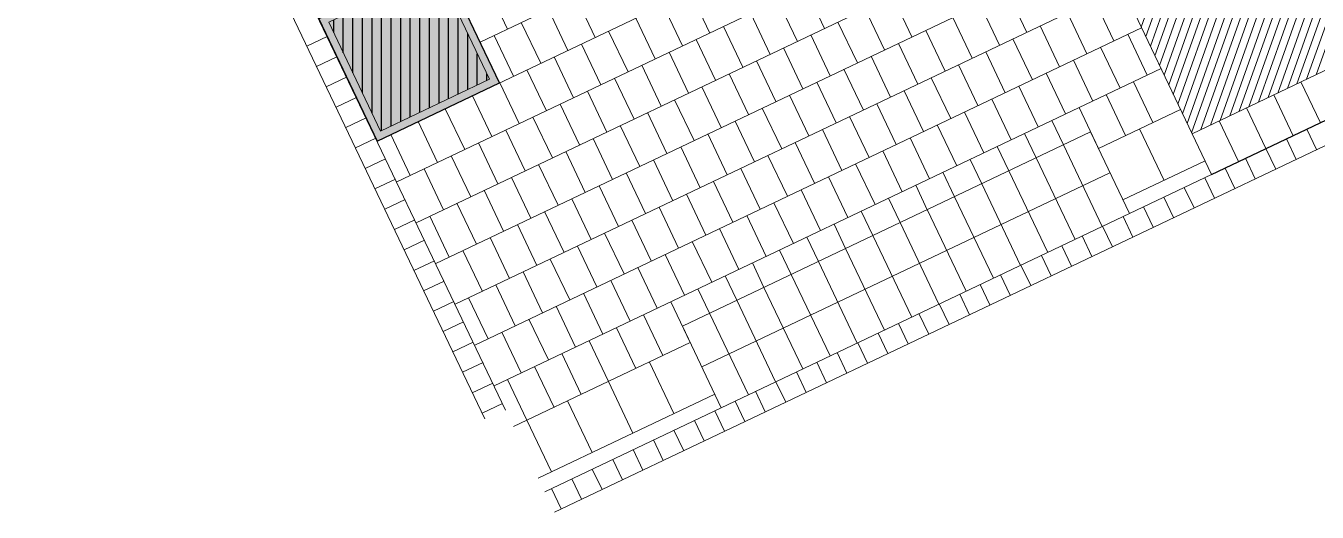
# Model space of a CAD drawing. Header units: metres. Extents: x 679599 to 680028, y 2748524 to 2748840.
# Drawn here: x 679661.5 to 679678.63, y 2748523.58 to 2748530.04 of the extents above; entities that cross this region are included whole.
import ezdxf

# ---------------------------------------------------------------- set-up
doc = ezdxf.new("R2010")
doc.units = ezdxf.units.M
doc.header["$LTSCALE"] = 5
doc.layers.add('00-AUX', color=2, linetype='Continuous', plot=False)
doc.layers.add('00-AUX Tree Pit', color=2, linetype='Continuous', plot=False)
for name, color, linetype, lineweight, plot in [('02-L-B-Barrier Curb', 210, 'Continuous', 5, False), ('02-L-B-Channel', 140, 'Continuous', 5, False), ('02-L-B-Curb', 11, 'Continuous', 5, False)]:
    doc.layers.add(name, color=color, linetype=linetype, lineweight=lineweight, plot=plot)
doc.layers.add('02-L-B-Flat Bar', color=181, linetype='Continuous', lineweight=5)
doc.layers.add('04-BK-Tree Pit', color=6, linetype='Continuous', lineweight=5)
for name, color, linetype, lineweight, true_color in [('02-L-Joints-Paviment_07_Precast Concrete Blocks 60X40', 7, 'Continuous', 5, 0x999999), ('03-TR-Pavement_07_Precast Concrete Blocks 20X10', 7, 'Continuous', 5, 0x999999), ('03-TR-Pavement_07_Precast Concrete Blocks 60X40', 7, 'Continuous', 5, 0x999999)]:
    doc.layers.add(name, color=color, linetype=linetype, lineweight=lineweight, true_color=true_color)
doc.layers.add('03-TR-Tree Pit_Green', color=46, linetype='Continuous')
doc.layers.add('03-TR-Tree Pit_White', color=7, linetype='Continuous', true_color=0xfcfcfc)

# ---------------------------------------------------------------- blocks, each defined once
blk = doc.blocks.new('*U3')
at = {"layer": '02-L-B-Channel'}
blk.add_lwpolyline([(0, -0.301), (0, 0)], dxfattribs=at)
blk = doc.blocks.new('*U4')
at = {"layer": '02-L-B-Channel', "color": 0, "linetype": 'ByBlock', "lineweight": -2, "transparency": 16777216, "rotation": 205.4480529310802}
for p in [(679678.626, 2748528.396), (679678.355, 2748528.267), (679678.084, 2748528.138), (679677.813, 2748528.009), (679677.271, 2748527.752), (679677.542, 2748527.88), (679677, 2748527.623), (679676.729, 2748527.494), (679676.188, 2748527.236), (679676.458, 2748527.365), (679675.917, 2748527.107), (679675.646, 2748526.978), (679675.104, 2748526.72), (679675.375, 2748526.849), (679674.833, 2748526.591), (679674.562, 2748526.462), (679674.02, 2748526.205), (679674.291, 2748526.334), (679673.749, 2748526.076), (679673.479, 2748525.947), (679672.937, 2748525.689), (679673.208, 2748525.818), (679672.666, 2748525.56), (679672.395, 2748525.431), (679671.853, 2748525.173), (679672.124, 2748525.302), (679671.582, 2748525.044), (679671.311, 2748524.916), (679670.77, 2748524.658), (679671.041, 2748524.787), (679670.499, 2748524.529), (679670.228, 2748524.4), (679669.686, 2748524.142), (679669.957, 2748524.271), (679669.415, 2748524.013), (679669.144, 2748523.884), (679668.603, 2748523.627), (679668.873, 2748523.755)]:
    blk.add_blockref('*U3', p, dxfattribs=at)
blk = doc.blocks.new('*U19')
at = {"layer": '02-L-B-Channel'}
blk.add_lwpolyline([(0, 0), (0.001, 0.3)], dxfattribs=at)
blk = doc.blocks.new('*U20')
at = {"layer": '02-L-B-Curb', "color": 0, "linetype": 'ByBlock', "lineweight": -2, "transparency": 16777216, "rotation": 295.526997418791}
for p in [(679665.226, 2748529.771), (679665.355, 2748529.501), (679665.484, 2748529.23), (679665.614, 2748528.959), (679665.743, 2748528.688), (679665.872, 2748528.418), (679666.001, 2748528.147), (679666.131, 2748527.876), (679666.26, 2748527.606), (679666.389, 2748527.335), (679666.518, 2748527.064), (679666.648, 2748526.793), (679666.777, 2748526.523), (679666.906, 2748526.252), (679667.036, 2748525.981), (679667.165, 2748525.711), (679667.294, 2748525.44), (679667.423, 2748525.169), (679667.553, 2748524.898)]:
    blk.add_blockref('*U19', p, dxfattribs=at)
blk = doc.blocks.new('Escocell Quadrat')
at = {"layer": '03-TR-Tree Pit_Green'}
h = blk.add_hatch(dxfattribs=at)
h.set_pattern_fill('ANSI31', color=256, scale=0.04, angle=19.5514)
h.set_pattern_definition([(64.551379247, (-1794786.01457, -2189831.7944), (-0.114677314033, 0.0545720958565), [])])
h.paths.add_polyline_path([(-1.159, 0.359), (-2.759, 0.359), (-2.759, -1.241), (-1.159, -1.241)])
at = {"layer": '03-TR-Tree Pit_White'}
h = blk.add_hatch(color=256, dxfattribs=at)
h.dxf.hatch_style = 1
h.paths.add_polyline_path([(-2.859, 0.459), (-1.059, 0.459), (-1.059, -1.341), (-2.859, -1.341)])
at = {"ltscale": 0.3}
blk.add_lwpolyline([(-2.759, -1.241), (-1.159, -1.241), (-1.159, 0.359), (-2.759, 0.359)], close=True, dxfattribs=at)
at = {"layer": '02-L-B-Curb', "ltscale": 0.3}
blk.add_lwpolyline([(-2.859, -1.341), (-1.059, -1.341), (-1.059, 0.459), (-2.859, 0.459)], close=True, dxfattribs=at)
blk = doc.blocks.new('*U25')
at = {"layer": '02-L-Joints-Paviment_07_Precast Concrete Blocks 60X40'}
blk.add_lwpolyline([(0, 0.601), (0, 0.001)], dxfattribs=at)
blk = doc.blocks.new('*U26')
at = {"layer": '02-L-Joints-Paviment_07_Precast Concrete Blocks 60X40', "color": 0, "linetype": 'ByBlock', "lineweight": -2, "transparency": 16777216, "rotation": 25.45025193008647}
for p in [(679691.679, 2748534.94), (679691.318, 2748534.768), (679690.957, 2748534.596), (679690.596, 2748534.424), (679690.235, 2748534.253), (679689.873, 2748534.081), (679689.512, 2748533.909), (679689.151, 2748533.737), (679688.79, 2748533.565), (679688.429, 2748533.393), (679688.067, 2748533.221), (679687.706, 2748533.049), (679687.345, 2748532.877), (679686.984, 2748532.706), (679686.623, 2748532.534), (679686.262, 2748532.362), (679685.9, 2748532.19), (679685.539, 2748532.018), (679685.178, 2748531.846), (679684.817, 2748531.674), (679684.456, 2748531.502), (679684.094, 2748531.33), (679683.733, 2748531.159), (679683.372, 2748530.987), (679683.011, 2748530.815), (679682.65, 2748530.643), (679682.289, 2748530.471), (679681.927, 2748530.299), (679681.566, 2748530.127), (679681.205, 2748529.955), (679680.844, 2748529.783), (679680.483, 2748529.612), (679680.121, 2748529.44), (679679.76, 2748529.268), (679679.399, 2748529.096), (679679.038, 2748528.924), (679678.677, 2748528.752), (679678.316, 2748528.58), (679677.954, 2748528.408), (679677.593, 2748528.236), (679677.232, 2748528.065)]:
    blk.add_blockref('*U25', p, dxfattribs=at)

msp = doc.modelspace()

# ---------------------------------------------------------------- hatches: boundary and pattern name
at = {"layer": '03-TR-Pavement_07_Precast Concrete Blocks 20X10'}
h = msp.add_hatch(dxfattribs=at)
h.set_pattern_fill('ANSI31', color=256, scale=0.0315, angle=25.5)
h.set_pattern_definition([(70.5, (0, 0), (-0.094275932128, 0.033384858509), [])])
h.paths.add_polyline_path([(679676.974, 2748528.606), (679675.178, 2748532.381), (679676.209, 2748535.285), (679680.101, 2748537.142), (679682.928, 2748536.138), (679683.932, 2748538.965), (679687.777, 2748540.795), (679690.604, 2748539.791), (679691.608, 2748542.618), (679695.453, 2748544.447), (679698.281, 2748543.443), (679699.284, 2748546.271), (679703.122, 2748548.097), (679705.955, 2748547.096), (679706.96, 2748549.923), (679710.804, 2748551.752), (679713.537, 2748550.782), (679713.631, 2748550.749), (679714.635, 2748553.575), (679718.48, 2748555.405), (679721.306, 2748554.401), (679722.311, 2748557.228), (679726.155, 2748559.057), (679728.987, 2748558.052), (679729.991, 2748560.877), (679733.836, 2748562.707), (679736.662, 2748561.703), (679737.666, 2748564.53), (679741.505, 2748566.362), (679744.333, 2748565.358), (679745.341, 2748568.182), (679749.186, 2748570.012), (679752.007, 2748569.011), (679753.031, 2748571.842), (679756.853, 2748573.661), (679759.68, 2748572.657), (679760.684, 2748575.483), (679764.527, 2748577.312), (679767.41, 2748576.278), (679769.209, 2748572.498)])

# ---------------------------------------------------------------- linework, layer by layer
at = {"layer": '00-AUX'}
msp.add_lwpolyline([(679677.232, 2748528.065), (679691.913, 2748535.051)], dxfattribs=at)
at = {"layer": '00-AUX Tree Pit', "ltscale": 0.3}
msp.add_lwpolyline([(679666.158, 2748528.508), (679667.784, 2748529.282), (679667.01, 2748530.907), (679665.385, 2748530.134)], close=True, dxfattribs=at)
at = {"layer": '02-L-B-Barrier Curb'}
for points in [[(679677.146, 2748528.246), (679676.057, 2748527.728)], [(679677.232, 2748528.065), (679676.143, 2748527.547)], [(679670.639, 2748525.15), (679668.298, 2748524.035)], [(679670.725, 2748524.969), (679668.384, 2748523.855)]]:
    msp.add_lwpolyline(points, dxfattribs=at)
at = {"layer": '02-L-B-Channel'}
for points in [[(679668.512, 2748523.584), (680028.077, 2748694.687)], [(679599.951, 2748667.152), (679667.864, 2748524.936)], [(679667.589, 2748524.823), (679599.68, 2748667.024)]]:
    msp.add_lwpolyline(points, dxfattribs=at)
at = {"layer": '02-L-B-Flat Bar'}
msp.add_lwpolyline([(679675.178, 2748532.381), (679676.974, 2748528.607)], dxfattribs=at)
at = {"layer": '02-L-Joints-Paviment_07_Precast Concrete Blocks 60X40'}
for p, q in [((679676.974, 2748528.607), (679769.209, 2748572.498)), ((679667.89, 2748529.997), (679667.632, 2748530.538)), ((679669.053, 2748529.886), (679668.795, 2748530.427)), ((679670.573, 2748529.944), (679670.315, 2748530.486)), ((679672.097, 2748530.005), (679671.839, 2748530.547)), ((679673.256, 2748529.892), (679672.998, 2748530.434)), ((679674.78, 2748529.953), (679674.522, 2748530.495)), ((679675.938, 2748529.84), (679675.681, 2748530.381)), ((679668.692, 2748529.714), (679668.434, 2748530.255)), ((679670.212, 2748529.772), (679669.954, 2748530.314)), ((679671.736, 2748529.833), (679671.478, 2748530.375)), ((679672.894, 2748529.72), (679672.637, 2748530.262)), ((679674.419, 2748529.781), (679674.161, 2748530.323)), ((679668.331, 2748529.542), (679668.073, 2748530.084)), ((679669.85, 2748529.6), (679669.593, 2748530.142)), ((679671.375, 2748529.661), (679671.117, 2748530.203)), ((679672.533, 2748529.548), (679672.275, 2748530.09)), ((679674.058, 2748529.609), (679673.8, 2748530.151)), ((679675.577, 2748529.668), (679675.319, 2748530.21)), ((679667.97, 2748529.37), (679667.712, 2748529.912)), ((679669.489, 2748529.429), (679669.231, 2748529.97)), ((679671.014, 2748529.49), (679670.756, 2748530.031)), ((679672.172, 2748529.376), (679671.914, 2748529.918)), ((679673.696, 2748529.437), (679673.439, 2748529.979)), ((679675.216, 2748529.496), (679674.958, 2748530.038)), ((679676.379, 2748529.385), (679676.121, 2748529.927)), ((679669.128, 2748529.257), (679668.87, 2748529.798)), ((679670.652, 2748529.318), (679670.395, 2748529.859)), ((679671.811, 2748529.204), (679671.553, 2748529.746)), ((679673.335, 2748529.265), (679673.077, 2748529.807)), ((679674.855, 2748529.324), (679674.597, 2748529.866)), ((679676.018, 2748529.213), (679675.76, 2748529.755)), ((679668.767, 2748529.085), (679668.509, 2748529.627)), ((679670.291, 2748529.146), (679670.033, 2748529.688)), ((679671.45, 2748529.033), (679671.192, 2748529.574)), ((679672.974, 2748529.093), (679672.716, 2748529.635)), ((679674.494, 2748529.152), (679674.236, 2748529.694)), ((679675.657, 2748529.041), (679675.399, 2748529.583)), ((679668.406, 2748528.913), (679668.148, 2748529.455)), ((679669.93, 2748528.974), (679669.672, 2748529.516)), ((679671.088, 2748528.861), (679670.831, 2748529.402)), ((679672.613, 2748528.922), (679672.355, 2748529.463)), ((679674.132, 2748528.98), (679673.875, 2748529.522)), ((679675.296, 2748528.869), (679675.038, 2748529.411)), ((679668.044, 2748528.741), (679667.787, 2748529.283)), ((679669.569, 2748528.802), (679669.311, 2748529.344)), ((679670.727, 2748528.689), (679670.469, 2748529.231)), ((679672.252, 2748528.75), (679671.994, 2748529.292)), ((679673.771, 2748528.808), (679673.513, 2748529.35)), ((679674.934, 2748528.697), (679674.677, 2748529.239)), ((679676.454, 2748528.756), (679676.196, 2748529.298)), ((679667.683, 2748528.57), (679667.425, 2748529.111)), ((679669.208, 2748528.63), (679668.95, 2748529.172)), ((679670.366, 2748528.517), (679670.108, 2748529.059)), ((679671.89, 2748528.578), (679671.633, 2748529.12)), ((679673.41, 2748528.636), (679673.152, 2748529.178)), ((679674.573, 2748528.526), (679674.315, 2748529.067)), ((679676.093, 2748528.584), (679675.835, 2748529.126)), ((679667.322, 2748528.398), (679667.064, 2748528.939)), ((679668.847, 2748528.458), (679668.589, 2748529)), ((679670.005, 2748528.345), (679669.747, 2748528.887)), ((679671.529, 2748528.406), (679671.271, 2748528.948)), ((679673.049, 2748528.465), (679672.791, 2748529.006)), ((679674.212, 2748528.354), (679673.954, 2748528.895)), ((679675.732, 2748528.412), (679675.474, 2748528.954)), ((679666.961, 2748528.226), (679666.703, 2748528.768)), ((679668.485, 2748528.286), (679668.228, 2748528.828)), ((679669.644, 2748528.173), (679669.386, 2748528.715)), ((679671.168, 2748528.234), (679670.91, 2748528.776)), ((679672.688, 2748528.293), (679672.43, 2748528.834)), ((679673.851, 2748528.182), (679673.593, 2748528.724)), ((679675.266, 2748528.459), (679675.113, 2748528.782)), ((679676.276, 2748528.671), (679676.602, 2748527.987)), ((679666.6, 2748528.054), (679666.342, 2748528.596)), ((679668.124, 2748528.115), (679667.866, 2748528.656)), ((679669.282, 2748528.001), (679669.025, 2748528.543)), ((679670.21, 2748526.053), (679675.628, 2748528.631)), ((679670.807, 2748528.062), (679670.549, 2748528.604)), ((679672.326, 2748528.121), (679672.069, 2748528.663)), ((679673.49, 2748528.01), (679673.232, 2748528.552)), ((679674.905, 2748528.287), (679674.751, 2748528.61)), ((679675.628, 2748528.631), (679676.143, 2748527.547)), ((679667.763, 2748527.943), (679667.505, 2748528.485)), ((679668.921, 2748527.829), (679668.663, 2748528.371)), ((679670.446, 2748527.89), (679670.188, 2748528.432)), ((679671.965, 2748527.949), (679671.707, 2748528.491)), ((679673.128, 2748527.838), (679672.871, 2748528.38)), ((679674.544, 2748528.115), (679674.39, 2748528.438)), ((679667.402, 2748527.771), (679667.144, 2748528.313)), ((679668.56, 2748527.658), (679668.302, 2748528.199)), ((679670.085, 2748527.718), (679669.827, 2748528.26)), ((679671.604, 2748527.777), (679671.346, 2748528.319)), ((679672.767, 2748527.666), (679672.509, 2748528.208)), ((679674.183, 2748527.943), (679674.029, 2748528.267)), ((679667.04, 2748527.599), (679666.783, 2748528.141)), ((679668.199, 2748527.486), (679667.941, 2748528.027)), ((679669.723, 2748527.547), (679669.466, 2748528.088)), ((679671.243, 2748527.605), (679670.985, 2748528.147)), ((679672.406, 2748527.494), (679672.148, 2748528.036)), ((679673.822, 2748527.771), (679673.668, 2748528.095)), ((679667.838, 2748527.314), (679667.58, 2748527.856)), ((679669.362, 2748527.375), (679669.104, 2748527.916)), ((679670.882, 2748527.433), (679670.624, 2748527.975)), ((679672.045, 2748527.322), (679671.787, 2748527.864)), ((679673.461, 2748527.599), (679673.307, 2748527.923)), ((679667.477, 2748527.142), (679667.219, 2748527.684)), ((679669.001, 2748527.203), (679668.743, 2748527.745)), ((679670.52, 2748527.261), (679670.263, 2748527.803)), ((679671.684, 2748527.151), (679671.426, 2748527.692)), ((679673.099, 2748527.428), (679672.945, 2748527.751)), ((679667.115, 2748526.97), (679666.858, 2748527.512)), ((679668.64, 2748527.031), (679668.382, 2748527.573)), ((679670.159, 2748527.09), (679669.901, 2748527.631)), ((679671.323, 2748526.979), (679671.065, 2748527.52)), ((679672.738, 2748527.256), (679672.584, 2748527.579)), ((679668.279, 2748526.859), (679668.021, 2748527.401)), ((679669.798, 2748526.918), (679669.54, 2748527.459)), ((679670.961, 2748526.807), (679670.704, 2748527.349)), ((679675.782, 2748527.375), (679671.087, 2748525.141)), ((679672.377, 2748527.084), (679672.223, 2748527.407)), ((679667.917, 2748526.687), (679667.66, 2748527.229)), ((679669.437, 2748526.746), (679669.179, 2748527.288)), ((679670.6, 2748526.635), (679670.342, 2748527.177)), ((679672.016, 2748526.912), (679671.862, 2748527.235)), ((679667.556, 2748526.515), (679667.298, 2748527.057)), ((679669.076, 2748526.574), (679668.818, 2748527.116)), ((679670.239, 2748526.463), (679669.981, 2748527.005)), ((679671.655, 2748526.74), (679671.501, 2748527.063)), ((679668.715, 2748526.402), (679668.457, 2748526.944)), ((679669.878, 2748526.291), (679669.62, 2748526.833)), ((679671.293, 2748526.568), (679671.14, 2748526.892)), ((679668.353, 2748526.23), (679668.096, 2748526.772)), ((679669.517, 2748526.119), (679669.259, 2748526.661)), ((679670.932, 2748526.396), (679670.778, 2748526.72)), ((679667.992, 2748526.058), (679667.734, 2748526.6)), ((679669.155, 2748525.947), (679668.898, 2748526.489)), ((679670.571, 2748526.224), (679670.417, 2748526.548)), ((679667.631, 2748525.886), (679667.373, 2748526.428)), ((679668.794, 2748525.775), (679668.536, 2748526.317)), ((679670.314, 2748525.834), (679670.056, 2748526.376)), ((679668.433, 2748525.604), (679668.175, 2748526.145)), ((679669.953, 2748525.662), (679669.695, 2748526.204)), ((679668.072, 2748525.432), (679667.814, 2748525.974)), ((679669.591, 2748525.49), (679669.334, 2748526.032)), ((679670.725, 2748524.969), (679670.21, 2748526.053)), ((679669.23, 2748525.318), (679668.972, 2748525.86)), ((679668.869, 2748525.147), (679668.611, 2748525.688)), ((679668.508, 2748524.975), (679668.25, 2748525.517)), ((679669.772, 2748525.576), (679670.097, 2748524.892)), ((679668.147, 2748524.803), (679667.889, 2748525.345)), ((679669.23, 2748525.318), (679669.555, 2748524.634)), ((679668.688, 2748525.061), (679669.014, 2748524.376)), ((679668.146, 2748524.803), (679668.472, 2748524.118))]:
    msp.add_line(p, q, dxfattribs=at)
for points in [[(679675.266, 2748528.459), (679675.782, 2748527.375)], [(679674.905, 2748528.287), (679675.421, 2748527.203)], [(679675.885, 2748528.089), (679670.468, 2748525.511)], [(679674.544, 2748528.115), (679675.06, 2748527.032)], [(679674.183, 2748527.943), (679674.698, 2748526.86)], [(679673.822, 2748527.771), (679674.337, 2748526.688)], [(679673.46, 2748527.6), (679673.976, 2748526.516)], [(679676.143, 2748527.547), (679675.782, 2748527.375)], [(679673.099, 2748527.428), (679673.615, 2748526.344)], [(679672.738, 2748527.256), (679673.254, 2748526.172)], [(679672.377, 2748527.084), (679672.893, 2748526)], [(679672.016, 2748526.912), (679672.531, 2748525.828)], [(679671.655, 2748526.74), (679672.17, 2748525.657)], [(679671.293, 2748526.568), (679671.809, 2748525.485)], [(679670.932, 2748526.396), (679671.448, 2748525.313)], [(679670.571, 2748526.224), (679671.087, 2748525.141)], [(679671.087, 2748525.141), (679670.725, 2748524.969)]]:
    msp.add_lwpolyline(points, dxfattribs=at)
at = {"layer": '03-TR-Pavement_07_Precast Concrete Blocks 60X40'}
for p, q in [((679673.674, 2748532.749), (679667.526, 2748529.823)), ((679673.932, 2748532.207), (679666.161, 2748528.509)), ((679675.273, 2748532.181), (679666.419, 2748527.968)), ((679675.531, 2748531.639), (679666.678, 2748527.426)), ((679675.789, 2748531.097), (679666.937, 2748526.885)), ((679676.047, 2748530.556), (679667.195, 2748526.343)), ((679676.304, 2748530.014), (679667.454, 2748525.802)), ((679676.562, 2748529.472), (679667.712, 2748525.261)), ((679676.82, 2748528.93), (679675.732, 2748528.412)), ((679670.314, 2748525.834), (679667.971, 2748524.719))]:
    msp.add_line(p, q, dxfattribs=at)

# ---------------------------------------------------------------- block references
at = {"layer": '02-L-B-Channel'}
msp.add_blockref('*U4', (0, 0), dxfattribs=at)
at = {"layer": '02-L-B-Curb', "color": 2}
msp.add_blockref('*U20', (0, 0), dxfattribs=at)
at = {"layer": '02-L-Joints-Paviment_07_Precast Concrete Blocks 60X40'}
msp.add_blockref('*U26', (0, 0), dxfattribs=at)
at = {"layer": '04-BK-Tree Pit', "rotation": 25.44862075299672}
msp.add_blockref('Escocell Quadrat', (679668.164, 2748530.948), dxfattribs=at)

doc.saveas('drawing.dxf')
